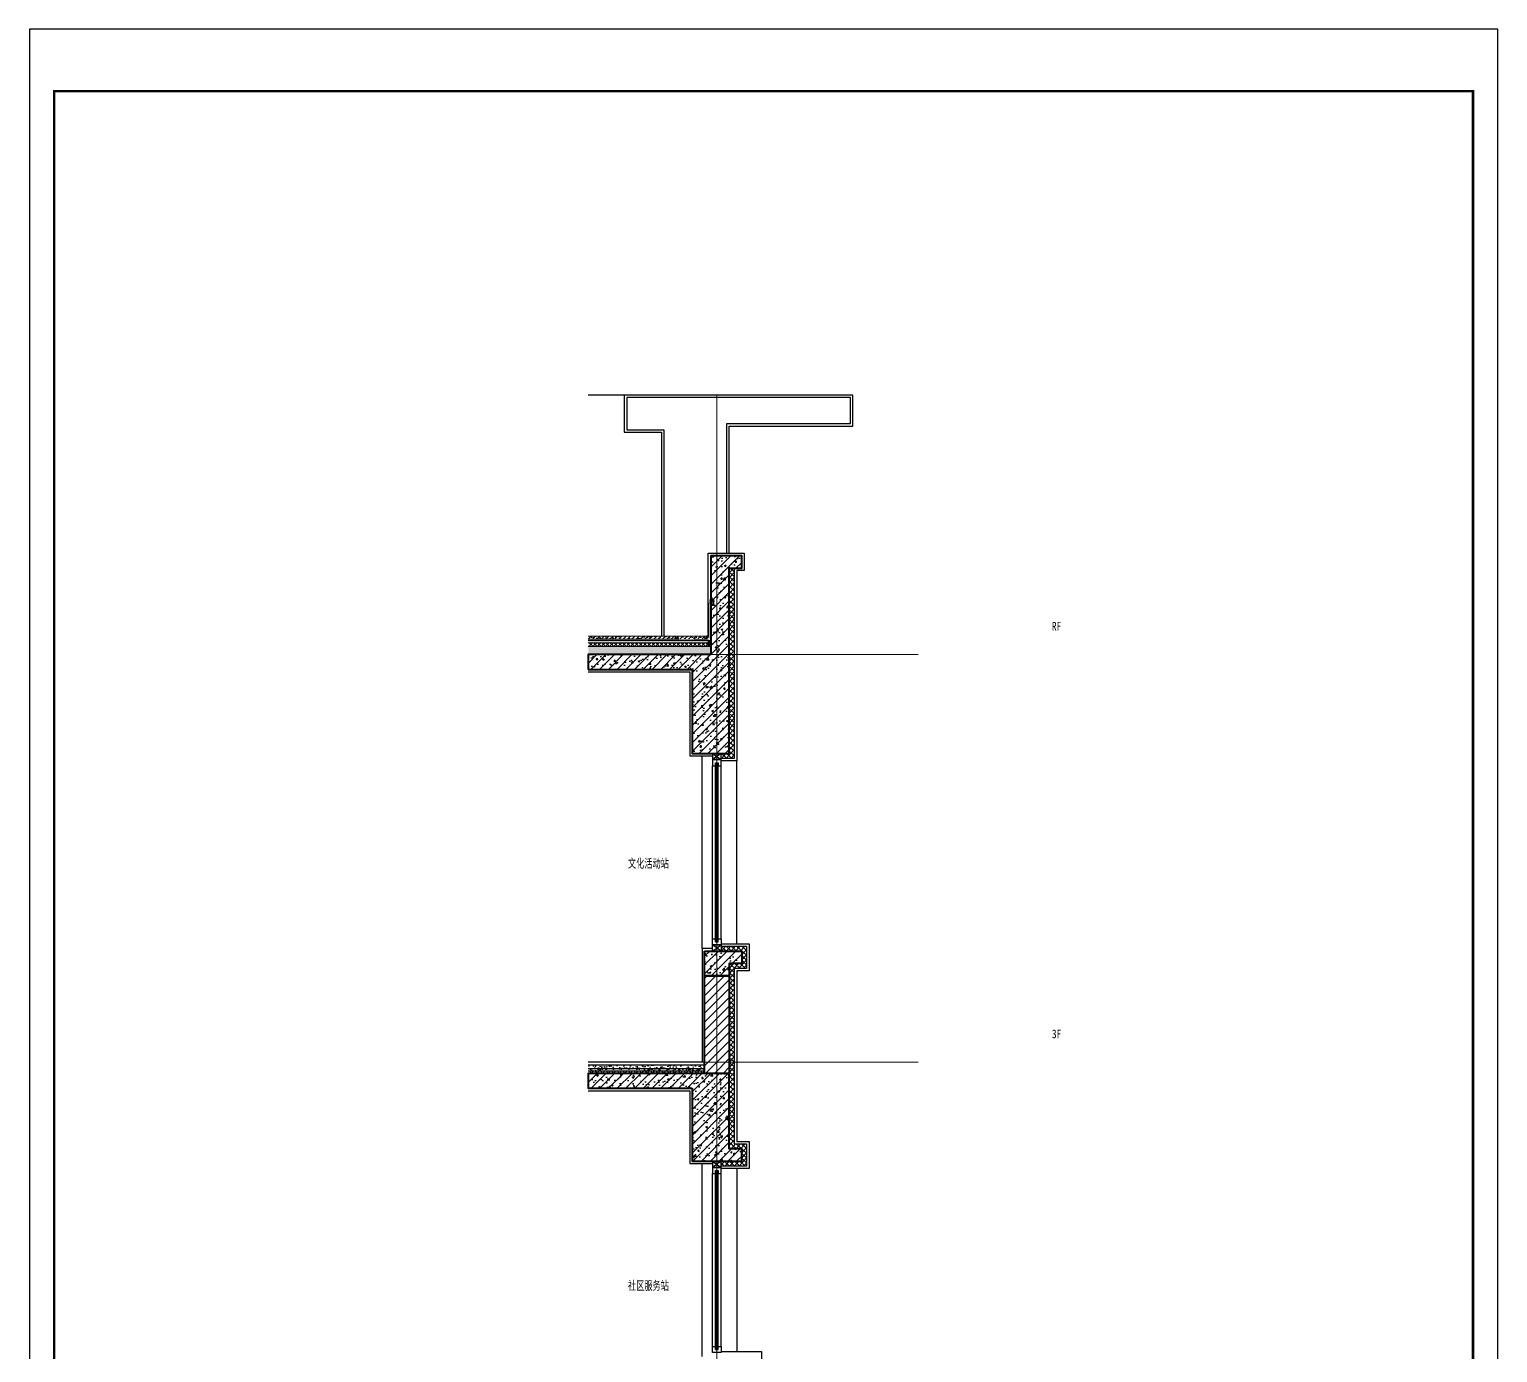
# Model space of a CAD drawing. Extents: x 1188826 to 1909461, y 608442 to 1651179.
# Drawn here: x 1329296 to 1341176, y 632441 to 643152 of the extents above; entities that cross this region are included whole.
import ezdxf

# ---------------------------------------------------------------- set-up
doc = ezdxf.new("R2010")
doc.units = 0
doc.header["$LTSCALE"] = 1000
doc.header["$MEASUREMENT"] = 0
for name, pattern in [('ACAD_ISO10W100', [18.5, 12, -3, 0.5, -3]), ('DOTE', [2.42, 2, -0.2, 0.02, -0.2]), ('HIDDEN2', [0.1875, 0.125, -0.0625])]:
    doc.linetypes.add(name, pattern=pattern)
for name, color, linetype, lineweight in [('3-大样填充', 8, 'Continuous', 5), ('DOTE', 19, 'DOTE', 9), ('PUB_HATCH', 8, 'Continuous', 9), ('WALL', 9, 'Continuous', 40), ('粉刷', 37, 'Continuous', 9)]:
    doc.layers.add(name, color=color, linetype=linetype, lineweight=lineweight)
for name, color, linetype in [('A-HATH(填充)', 8, 'Continuous'), ('A-LM-W(窗框)', 146, 'Continuous'), ('A-TEXT(房间)', 243, 'Continuous'), ('A-WA-I(保温层)', 40, 'Continuous'), ('A-WA-M(面层)', 43, 'Continuous'), ('PUB_TEXT', 4, 'Continuous'), ('图框', 140, 'Continuous'), ('立面-2', 45, 'Continuous'), ('辅助线', 251, 'Continuous'), ('防水层', 192, 'Continuous')]:
    doc.layers.add(name, color=color, linetype=linetype)
doc.styles.add('TXT', font='simplex.shx', dxfattribs={"width": 0.8, "bigfont": 'hztxt.shx'})
doc.styles.add('黑体', font='simhei.ttf')
pattern_1 = [(47.8624052, (35376.474, 1), (-20.97382044, 18.97631373), []), (137.8624052, (35376.474, 1), (-18.97631373, -20.97382044), [])]

msp = doc.modelspace()

# ---------------------------------------------------------------- hatches: boundary and pattern name
at = {"layer": '3-大样填充'}
h = msp.add_hatch(dxfattribs=at)
h.set_pattern_fill('粉刷', color=256, scale=10)
h.set_pattern_definition([(37.5, (60758.365, 1171623.02), (-1.25986716, 38.5364754), [0, -30.4, 0, -34, 0, -32.5]), (7.5, (60758.365, 1171623.02), (35.3955341, 56.4429213), [0, -16.4, 0, -27.4, 0, -10.5]), (327.5, (60733.765, 1171623.02), (62.2828372, 0.1131811), [0, -10, 0, -36, 0, -47]), (317.5, (60733.765, 1171623.02), (60.122532, 17.5535113), [0, -5, 0, -23.6, 0, -27])])
h.paths.add_polyline_path([(1334759, 634721), (1334759, 634741), (1333817, 634741), (1333817, 634721)])
h = msp.add_hatch(dxfattribs=at)
h.set_pattern_fill('ANSI37,_O', color=256, scale=20)
h.set_pattern_definition([(45, (60758.365, 1171633.02), (-22.4506403, 22.4506403), []), (135, (60758.365, 1171633.02), (-22.4506403, -22.4506403), [])])
h.paths.add_polyline_path([(1334759, 634701), (1334759, 634721), (1333817, 634721), (1333817, 634701)])
at = {"layer": 'A-HATH(填充)'}
h = msp.add_hatch(dxfattribs=at)
h.set_pattern_fill('钢筋混凝土', color=256, scale=20, style=0)
h.set_pattern_definition([(45, (22281.236, 9195.664), (-35.355339, 35.355339), []), (50, (22281.24, 9195.66), (143.4520365, -12.550427), [15, -165]), (355, (22281.24, 9195.66), (-27.750267, 150.438427), [12, -132]), (100.4514, (22293.19, 9194.62), (115.701876, 137.887908), [12.748038, -140.228422]), (46.1842, (22281.24, 9235.66), (213.44821, -33.103803), [22.5, -247.5]), (96.6356, (22299.02, 9232.9), (186.93254, 194.823574), [19.122058, -210.3426]), (351.1842, (22281.24, 9235.66), (186.93239, 194.82372), [18, -198]), (21, (22301.24, 9225.66), (119.38141, -80.523778), [15, -165]), (326, (22301.24, 9225.66), (48.663066, 145.030009), [12, -132]), (71.4514, (22311.18, 9218.95), (168.044526, 64.5061), [12.748038, -140.228422]), (37.5, (22281.236, 9195.664), (2.431971, 66.5787708), [0, -130.4, 0, -134, 0, -132.5]), (7.5, (22281.236, 9195.664), (52.6139075, 78.8823424), [0, -76.4, 0, -127.4, 0, -50.5]), (327.5, (22236.636, 9195.664), (106.7644872, -4.5109743), [0, -50, 0, -156, 0, -207]), (317.5, (22216.64, 9195.66), (116.637234, 20.0209965), [0, -65, 0, -103.6, 0, -147])])
h.paths.add_polyline_path([(1333817, 637971), (1334659, 637971), (1334659, 637291), (1334959, 637291), (1334959, 638791), (1335059, 638791), (1335059, 638891), (1334809, 638891), (1334809, 638091), (1333817, 638091)])
h = msp.add_hatch(dxfattribs=at)
h.set_pattern_fill('钢筋混凝土', color=256, scale=20, style=0)
h.set_pattern_definition([(45, (52530.59, -5e-07), (-35.355339, 35.355339), []), (50, (52530.59, -5e-07), (143.452037, -12.550427), [15, -165]), (355, (52530.59, -5e-07), (-27.750267, 150.438427), [12, -132]), (100.4514, (52542.55, -1.05), (115.701876, 137.887908), [12.748038, -140.228422]), (46.1842, (52530.6, 40), (213.44821, -33.103803), [22.5, -247.5]), (96.6356, (52548.38, 37.24), (186.93254, 194.823574), [19.122058, -210.3426]), (351.1842, (52530.6, 40), (186.93239, 194.82372), [18, -198]), (21, (52550.59, 30), (119.38141, -80.523778), [15, -165]), (326, (52550.59, 30), (48.663066, 145.030009), [12, -132]), (71.4514, (52560.54, 23.29), (168.044526, 64.5061), [12.748038, -140.228422]), (37.5, (52530.59, -5e-07), (2.431971, 66.5787708), [0, -130.4, 0, -134, 0, -132.5]), (7.5, (52530.59, -5e-07), (52.6139075, 78.8823424), [0, -76.4, 0, -127.4, 0, -50.5]), (327.5, (52485.99, -5e-07), (106.7644872, -4.5109743), [0, -50, 0, -156, 0, -207]), (317.5, (52465.99, -5e-07), (116.637234, 20.0209965), [0, -65, 0, -103.6, 0, -147])])
h.paths.add_polyline_path([(1334759, 635691), (1335059, 635691), (1335059, 635591), (1334959, 635591), (1334959, 635491), (1334759, 635491)])
h = msp.add_hatch(dxfattribs=at)
h.set_pattern_fill('钢筋混凝土', color=256, scale=20, style=0)
h.set_pattern_definition([(45, (35356.5, 0), (-35.355339, 35.355339), []), (50, (35356.5, 0), (143.452037, -12.550427), [15, -165]), (355, (35356.5, 0), (-27.750267, 150.438427), [12, -132]), (100.4514, (35368.45, -1.05), (115.701876, 137.887908), [12.748038, -140.228422]), (46.1842, (35356.5, 40), (213.44821, -33.103803), [22.5, -247.5]), (96.6356, (35374.29, 37.24), (186.93254, 194.823574), [19.122058, -210.3426]), (351.1842, (35356.5, 40), (186.93239, 194.82372), [18, -198]), (21, (35376.5, 30), (119.38141, -80.523778), [15, -165]), (326, (35376.5, 30), (48.663066, 145.030009), [12, -132]), (71.4514, (35386.45, 23.29), (168.044526, 64.5061), [12.748038, -140.228422]), (37.5, (35356.5, 0), (2.431971, 66.5787708), [0, -130.4, 0, -134, 0, -132.5]), (7.5, (35356.5, 0), (52.6139075, 78.8823424), [0, -76.4, 0, -127.4, 0, -50.5]), (327.5, (35311.9, 0), (106.7644872, -4.5109743), [0, -50, 0, -156, 0, -207]), (317.5, (35291.9, 0), (116.637234, 20.0209965), [0, -65, 0, -103.6, 0, -147])])
h.paths.add_polyline_path([(1334659, 634581), (1334659, 633991), (1335059, 633991), (1335059, 634091), (1334959, 634091), (1334959, 634701), (1333817, 634701), (1333817, 634581)])
at = {"layer": 'PUB_HATCH'}
h = msp.add_hatch(dxfattribs=at)
h.set_pattern_fill('多孔材料', color=256, scale=10, angle=2.8624, style=0)
h.set_pattern_definition(pattern_1)
h.paths.add_polyline_path([(1334999, 638791), (1334959, 638791), (1334959, 637291), (1334894, 637291), (1334894, 637251), (1334999, 637251)])
h = msp.add_hatch(dxfattribs=at)
h.set_pattern_fill('钢筋混凝土', color=256, scale=10, style=0)
h.set_pattern_definition([(45, (-3416.406, 14948.714), (-17.67766953, 17.67766953), []), (50, (-3416.406, 14948.714), (71.7260183, -6.2752135), [7.5, -82.5]), (355, (-3416.406, 14948.714), (-13.8751334, 75.2192134), [6, -66]), (100.4514, (-3410.43, 14948.19), (57.8509382, 68.9439542), [6.374019, -70.1142112]), (46.1842, (-3416.41, 14968.71), (106.724105, -16.5519014), [11.25, -123.75]), (96.6356, (-3407.51, 14967.33), (93.4662706, 97.411787), [9.561029, -105.1713]), (351.1842, (-3416.41, 14968.71), (93.4661945, 97.41186), [9, -99]), (21, (-3406.406, 14963.714), (59.6907052, -40.261889), [7.5, -82.5]), (326, (-3406.406, 14963.714), (24.3315332, 72.5150045), [6, -66]), (71.4514, (-3401.43, 14960.36), (84.022263, 32.2530497), [6.374019, -70.1142112]), (37.5, (-3416.406, 14948.714), (1.21598553, 33.2893854), [0, -65.2, 0, -67, 0, -66.25]), (7.5, (-3416.406, 14948.714), (26.30695374, 39.4411712), [0, -38.2, 0, -63.7, 0, -25.25]), (327.5, (-3438.706, 14948.714), (53.3822436, -2.25548717), [0, -25, 0, -78, 0, -103.5]), (317.5, (-3448.706, 14948.714), (58.318617, 10.0104982), [0, -32.5, 0, -51.8, 0, -73.5])])
edge = h.paths.add_edge_path()
edge.add_line((1333817, 638241), (1333817, 638216))
edge.add_line((1333817, 638216), (1334665, 638216))
edge.add_line((1334665, 638216), (1334667, 638219))
edge.add_line((1334667, 638219), (1334769, 638218))
edge.add_arc((1334769, 638240), 22, 270.5308, 361.598)
edge.add_line((1334791, 638241), (1334791, 638261))
edge.add_line((1334791, 638261), (1334789, 638261))
edge.add_arc((1334769, 638261), 20, -90.0001, 0, ccw=False)
edge.add_line((1334769, 638241), (1333817, 638241))
h = msp.add_hatch(dxfattribs=at)
h.set_pattern_fill('AR-SAND', color=256, scale=5, style=0)
h.set_pattern_definition([(37.5, (35506.499, 0), (-0.400007824, 12.23533093), [0, -9.652, 0, -10.795, 0, -10.31875]), (7.5, (35506.499, 0), (11.23808208, 17.92062751), [0, -5.207, 0, -8.6995, 0, -3.33375]), (327.5, (35498.688, 0), (19.774809256, 0.03592962), [0, -3.175, 0, -11.43, 0, -14.9225]), (317.5, (35498.688, 0), (19.08891131, 5.57323308), [0, -1.5875, 0, -7.493, 0, -8.5725])])
h.paths.add_polyline_path([(1333817, 638216), (1333817, 638206), (1334789, 638206), (1334789, 638216)])
h = msp.add_hatch(dxfattribs=at)
h.set_pattern_fill('AR-SAND', color=256, scale=5, style=0)
h.set_pattern_definition([(37.5, (-139308.702, -27927.669), (-0.400007824, 12.235330933), [0, -9.652, 0, -10.795, 0, -10.31875]), (7.5, (-139308.702, -27927.669), (11.23808208, 17.92062751), [0, -5.207, 0, -8.6995, 0, -3.33375]), (327.5, (-139316.513, -27927.669), (19.774809256, 0.03592962), [0, -3.175, 0, -11.43, 0, -14.9225]), (317.5, (-139316.513, -27927.669), (19.08891131, 5.57323308), [0, -1.5875, 0, -7.493, 0, -8.5725])])
h.paths.add_polyline_path([(1333817, 638206), (1333817, 638186), (1334787, 638187), (1334787, 638207), (1334598, 638206)])
h = msp.add_hatch(dxfattribs=at)
h.set_pattern_fill('ANSI37', color=256, scale=5, style=0)
h.set_pattern_definition([(135, (618509.858, 2670226.4505), (5.612660076, 5.612660076), []), (45, (618509.858, 2670226.4505), (5.612660076, -5.612660076), [])])
h.paths.add_polyline_path([(1334809, 638206), (1334789, 638206), (1334789, 638156), (1334809, 638156)])
h = msp.add_hatch(dxfattribs=at)
h.set_pattern_fill('ANSI37', color=256, scale=15, style=0)
h.set_pattern_definition([(45, (-3416.406, 14948.714), (-16.83798023, 16.83798023), []), (135, (-3416.406, 14948.714), (-16.83798023, -16.83798023), [])])
h.paths.add_polyline_path([(1333817, 638186), (1333817, 638156), (1334789, 638156), (1334789, 638186)])
h = msp.add_hatch(dxfattribs=at)
h.set_pattern_fill('加气混凝土', color=256, scale=7.5, style=0)
h.set_pattern_definition([(0, (-3389.86, 14921.26), (45, 90), [0, -90]), (0, (-3442.51, 14909.11), (45, 90), [0, -90]), (0, (-3413.26, 14908.21), (45, 90), [0, -90]), (0, (-3381.31, 14934.76), (45, 90), [0, -90]), (0, (-3418.66, 14903.71), (45, 90), [0, -90]), (0, (-3372.31, 14991.46), (45, 90), [0, -90]), (0, (-3399.76, 14984.26), (45, 90), [0, -90]), (0, (-3385.36, 14973.01), (45, 90), [0, -90]), (0, (-3458.71, 14971.21), (45, 90), [0, -90]), (0, (-3414.61, 14967.16), (45, 90), [0, -90]), (0, (-3431.71, 14944.21), (45, 90), [0, -90]), (0, (-3430.81, 14910.46), (45, 90), [0, -90]), (0, (-3397.06, 14906.86), (45, 90), [0, -90]), (0, (-3372.31, 14946.46), (45, 90), [0, -90]), (0, (-3456.46, 14932.51), (45, 90), [0, -90]), (0, (-3448.81, 14947.81), (45, 90), [0, -90]), (0, (-3413.71, 14941.51), (45, 90), [0, -90]), (0, (-3426.31, 14928.46), (45, 90), [0, -90]), (0, (-3433.51, 14958.16), (45, 90), [0, -90]), (0, (-3422.26, 14991.91), (45, 90), [0, -90]), (0, (-3452.86, 14913.61), (45, 90), [0, -90]), (0, (-3403.36, 14973.46), (45, 90), [0, -90]), (0, (-3445.21, 14974.81), (45, 90), [0, -90]), (0, (-3452.41, 14986.51), (45, 90), [0, -90]), (130.601294, (-3377.8347, 14963.2854), (-224.999997515, 270.00000118), [3.951233, -1655.56665]), (18.4349488, (-3384.263, 14965), (224.99999917, 89.99999934), [4.065786, -565.144185]), (90, (-3384.263, 14961.143), (45, 90), [3.8571426, -176.1428475]), (161.565051, (-3380.406, 14959.857), (-225.00000113, 89.99999329), [4.065786, -565.144185]), (53.1301023, (-3380.406, 14959.857), (45.00000009, 89.99999996), [4.2857145, -445.714275]), (135, (-3376.978, 14914), (-45.00000544, 89.9999939), [3.636549, -250.92189]), (45, (-3382.12, 14914), (44.9999997, 89.99999964), [3.636549, -250.92189]), (135, (-3379.55, 14911.428), (-45.00000544, 89.9999939), [3.636549, -250.92189]), (45, (-3379.55, 14911.428), (44.9999997, 89.99999964), [3.636549, -250.92189]), (116.565051, (-3420.26, 14974.43), (-8e-06, 179.999995), [4.791574, -95.831475]), (180, (-3422.41, 14978.71), (-45, 90), [5.1428574, -84.8571375]), (63.434949, (-3429.69, 14974.43), (4e-07, 179.999999), [4.791574, -95.831475]), (116.565051, (-3427.55, 14970.14), (-8e-06, 179.999995), [4.791574, -95.831475]), (0, (-3427.55, 14970.14), (45, 90), [5.1428574, -84.8571375]), (63.434949, (-3422.41, 14970.14), (4e-07, 179.999999), [4.791574, -95.831475]), (107.102728, (-3386.406, 14943.9997), (-134.999994839, 450.000000726), [5.829202, -2442.435375]), (143.972626, (-3388.1204, 14949.571), (-854.99998916, 629.999999287), [5.829202, -1218.303]), (180, (-3392.835, 14953), (-45, 90), [5.5714284, -84.428565]), (36.0273733, (-3403.1204, 14949.571), (854.999993681, 629.999993208), [5.829202, -1218.303]), (71.5650511, (-3404.835, 14944.428), (135.00000069, 449.99999923), [5.4210474, -563.78892]), (107.102728, (-3403.1204, 14938.8568), (-134.999994839, 450.000000726), [5.829202, -2442.435375]), (143.972626, (-3398.406, 14935.428), (-854.99998916, 629.999999287), [5.829202, -1218.303]), (0, (-3398.41, 14935.43), (45, 90), [5.5714284, -84.428565]), (36.0273733, (-3392.8347, 14935.428), (854.999993681, 629.999993208), [5.829202, -1218.303]), (71.5650511, (-3388.12, 14938.857), (135.00000069, 449.99999923), [5.4210474, -563.78892]), (150.255118, (-3385.549, 14986), (-135.00000032, 89.999998885), [3.455253, -722.14794]), (90, (-3388.55, 14984.285), (45, 90), [3.4285716, -176.5714125]), (29.7448813, (-3388.549, 14984.285), (135.00000008, 89.99999958), [3.455253, -722.14794]), (116.565051, (-3406.55, 14922.14), (-8e-06, 179.999995), [4.791574, -95.831475]), (168.690067, (-3408.692, 14926.428), (-405.0000003, 89.99999774), [4.370588, -913.452825]), (41.1859251, (-3416.406, 14924.2854), (1124.999993184, 989.999991343), [4.5557766, -1908.8703]), (90, (-3416.406, 14920), (45, 90), [4.2857145, -175.714275]), (138.814074, (-3412.9775, 14916.9997), (-1124.999980004, 990.000006305), [4.5557766, -1908.8703]), (16.6992442, (-3412.9775, 14916.9997), (1484.999988827, 449.999995287), [4.4744175, -1874.780625]), (60.9453959, (-3408.692, 14918.2854), (44.99999988, 89.999999204), [4.412413, -1848.800925]), (109.983106, (-3444.2632, 14959.8568), (-225.000000847, 629.999998333), [5.0163003, -2101.829625]), (155.556045, (-3445.9775, 14964.571), (-585.00000223, 269.99999439), [5.178448, -2169.769725]), (24.4439547, (-3455.406, 14964.571), (585.000000292, 269.999998701), [5.178448, -2169.769725]), (70.0168934, (-3457.1204, 14959.8568), (225.000000678, 629.999998437), [5.0163003, -2101.829625]), (109.983106, (-3455.406, 14955.1425), (-225.000000847, 629.999998333), [5.0163003, -2101.829625]), (160.016893, (-3450.692, 14953.428), (-225.000000132, 89.9999959), [5.0163003, -1048.406625]), (19.9831065, (-3450.692, 14953.428), (224.999998765, 89.999999857), [5.0163003, -1048.406625]), (70.0168934, (-3445.9775, 14955.1425), (225.000000678, 629.999998437), [5.0163003, -2101.829625]), (122.005383, (-3410.835, 14951.714), (-45.00000604, 89.999995406), [4.043135, -845.0151]), (18.4349488, (-3416.835, 14953.857), (224.99999917, 89.99999934), [4.065786, -565.144185]), (90, (-3416.835, 14950), (45, 90), [3.8571426, -176.1428475]), (161.565051, (-3412.978, 14948.714), (-225.00000113, 89.99999329), [4.065786, -565.144185]), (54.4623222, (-3412.9775, 14948.714), (314.999999544, 449.999999326), [3.6867105, -1544.731725]), (116.565051, (-3436.98, 14929.86), (-8e-06, 179.999995), [4.791574, -95.831475]), (180, (-3439.12, 14934.14), (-45, 90), [4.7142855, -85.28571]), (59.0362434, (-3446.406, 14929.857), (45.000000146, 89.999999563), [4.997959, -1044.5733]), (120.963756, (-3443.835, 14925.571), (-45.00000615, 89.999995867), [4.997959, -1044.5733]), (0, (-3443.835, 14925.57), (45, 90), [4.7142855, -85.28571]), (63.434949, (-3439.12, 14925.57), (4e-07, 179.999999), [4.791574, -95.831475])])
h.paths.add_polyline_path([(1333817, 638156), (1333817, 638091), (1334809, 638091), (1334809, 638156)])
h = msp.add_hatch(dxfattribs=at)
h.set_pattern_fill('多孔材料', color=256, scale=10, angle=2.8624, style=0)
h.set_pattern_definition(pattern_1)
h.paths.add_polyline_path([(1335099, 635731), (1334894, 635731), (1334894, 635691), (1335059, 635691), (1335059, 635591), (1334959, 635591), (1334959, 635491), (1334959, 634091), (1335059, 634091), (1335059, 633991), (1334894, 633991), (1334894, 633951), (1335099, 633951), (1335099, 634131), (1334999, 634131), (1334999, 635551), (1335099, 635551)])
h = msp.add_hatch(dxfattribs=at)
h.set_pattern_fill('普通砖', color=256, scale=20, style=0)
h.set_pattern_definition([(45, (22131.236, 9231.566), (-35.3553532, 35.3553532), [])])
h.paths.add_polyline_path([(1334759, 635491), (1334959, 635491), (1334959, 634701), (1334759, 634701)])
at = {"layer": 'PUB_HATCH', "linetype": 'Continuous'}
h = msp.add_hatch(dxfattribs=at)
h.set_pattern_fill('混凝土', color=256, scale=10, style=0)
h.set_pattern_definition([(50, (944723.71, 261183.11), (71.726018, -6.2752135), [7.5, -82.5]), (355, (944723.71, 261183.11), (-13.875133, 75.219213), [6, -66]), (100.4514, (944729.69, 261182.59), (57.850938, 68.943954), [6.374019, -70.114211]), (46.1842, (944723.71, 261203.11), (106.724105, -16.551901), [11.25, -123.75]), (96.6356, (944732.6, 261201.73), (93.46627, 97.411787), [9.561029, -105.1713]), (351.1842, (944723.71, 261203.11), (93.466195, 97.41186), [9, -99]), (21, (944733.71, 261198.11), (59.690705, -40.261889), [7.5, -82.5]), (326, (944733.71, 261198.11), (24.331533, 72.515005), [6, -66]), (71.4514, (944738.684, 261194.756), (84.022263, 32.25305), [6.374019, -70.114211]), (37.5, (944723.71, 261183.11), (1.2159855, 33.2893854), [0, -65.2, 0, -67, 0, -66.25]), (7.5, (944723.71, 261183.11), (26.3069537, 39.4411712), [0, -38.2, 0, -63.7, 0, -25.25]), (327.5, (944701.41, 261183.11), (53.3822436, -2.2554872), [0, -25, 0, -78, 0, -103.5]), (317.5, (944691.41, 261183.11), (58.318617, 10.0104982), [0, -32.5, 0, -51.8, 0, -73.5])])
h.paths.add_polyline_path([(1334759, 634741), (1334759, 634771), (1333817, 634771), (1333817, 634741)])

# ---------------------------------------------------------------- linework, layer by layer
at = {"layer": 'A-LM-W(窗框)'}
for p, q in [((1334824, 637291), (1334894, 637241)), ((1334894, 637291), (1334824, 637241)), ((1334824, 635791), (1334824, 637191)), ((1334848, 635766, 0), (1334848, 637191, 0)), ((1334854, 635766, 0), (1334854, 637191, 0)), ((1334864, 635766, 0), (1334864, 637191, 0)), ((1334870, 635766, 0), (1334870, 637191, 0)), ((1334894, 635791), (1334894, 637191)), ((1334824, 635691), (1334894, 635741)), ((1334894, 635691), (1334824, 635741)), ((1334824, 633991), (1334894, 633941)), ((1334894, 633991), (1334824, 633941)), ((1334824, 632491), (1334824, 633891)), ((1334848, 632466, 0), (1334848, 633891, 0)), ((1334854, 632466, 0), (1334854, 633891, 0)), ((1334864, 632466, 0), (1334864, 633891, 0)), ((1334870, 632466, 0), (1334870, 633891, 0)), ((1334894, 632491), (1334894, 633891))]:
    msp.add_line(p, q, dxfattribs=at)
for points in [[(1334894, 637291), (1334824, 637291), (1334824, 637241), (1334894, 637241), (1334894, 637291)], [(1334894, 635691), (1334824, 635691), (1334824, 635741), (1334894, 635741), (1334894, 635691)], [(1334894, 633991), (1334824, 633991), (1334824, 633941), (1334894, 633941), (1334894, 633991)]]:
    msp.add_lwpolyline(points, dxfattribs=at)
at = {"layer": 'A-LM-W(窗框)', "elevation": 0}
for points in [[(1334894, 637191), (1334894, 637241), (1334824, 637241), (1334824, 637191), (1334848, 637191), (1334848, 637216), (1334854, 637216), (1334854, 637191), (1334864, 637191), (1334864, 637216), (1334870, 637216), (1334870, 637191)], [(1334894, 635791), (1334894, 635741), (1334824, 635741), (1334824, 635791), (1334848, 635791), (1334848, 635766), (1334854, 635766), (1334854, 635791), (1334864, 635791), (1334864, 635766), (1334870, 635766), (1334870, 635791)], [(1334894, 633891), (1334894, 633941), (1334824, 633941), (1334824, 633891), (1334848, 633891), (1334848, 633916), (1334854, 633916), (1334854, 633891), (1334864, 633891), (1334864, 633916), (1334870, 633916), (1334870, 633891)], [(1334894, 632491), (1334894, 632441), (1334824, 632441), (1334824, 632491), (1334848, 632491), (1334848, 632466), (1334854, 632466), (1334854, 632491), (1334864, 632491), (1334864, 632466), (1334870, 632466), (1334870, 632491)]]:
    msp.add_lwpolyline(points, close=True, dxfattribs=at)
at = {"layer": 'A-WA-I(保温层)'}
for points in [[(1334999, 638791), (1334999, 637251), (1334894, 637251)], [(1334894, 635731), (1335099, 635731), (1335099, 635551), (1334999, 635551), (1334999, 634131), (1335099, 634131), (1335099, 633951), (1334894, 633951)]]:
    msp.add_lwpolyline(points, dxfattribs=at)
at = {"layer": 'A-WA-M(面层)'}
for p, q in [((1333817, 634741, 0), (1334759, 634741, 0)), ((1333817, 634721, 0), (1334759, 634721, 0)), ((1333817, 634701, 0), (1334759, 634701, 0))]:
    msp.add_line(p, q, dxfattribs=at)
for points in [[(1334789, 638261), (1334789, 638911), (1335079, 638911), (1335079, 638871), (1335079, 638871), (1335079, 638771), (1335019, 638771), (1335019, 637231), (1334894, 637231)], [(1333817, 637951), (1334639, 637951), (1334639, 637271), (1334824, 637271)], [(1334824, 635711), (1334739, 635711), (1334739, 634791), (1333817, 634791)], [(1334894, 635751), (1335119, 635751), (1335119, 635531), (1335019, 635531), (1335019, 634151), (1335119, 634151), (1335119, 633931), (1334894, 633931)], [(1333817, 634771), (1334759, 634771)], [(1333817, 634561), (1334639, 634561), (1334639, 633971), (1334824, 633971)], [(1334894, 632451), (1335219, 632451), (1335219, 632331), (1335219, 632331), (1335219, 632231), (1335119, 632231), (1335119, 631131), (1335019, 631131), (1335019, 630151), (1335119, 630151), (1335119, 629931), (1334894, 629931)]]:
    msp.add_lwpolyline(points, dxfattribs=at)
at = {"layer": 'DOTE', "linetype": 'ACAD_ISO10W100', "ltscale": 100}
for p, q in [((1334859, 640191), (1334859, 626691)), ((1333817, 638091), (1336486, 638091)), ((1333817, 634791), (1336486, 634791))]:
    msp.add_line(p, q, dxfattribs=at)
at = {"layer": 'WALL'}
for points in [[(1333817, 637971), (1334659, 637971), (1334659, 637291), (1334959, 637291), (1334959, 638791), (1335059, 638791), (1335059, 638891), (1335059, 638891), (1335059, 638891), (1334809, 638891), (1334809, 638091), (1333817, 638091), (1333817, 637971)], [(1334659, 634581), (1334659, 633991), (1335059, 633991), (1335059, 634091), (1334959, 634091), (1334959, 634701), (1333817, 634701), (1333817, 634581), (1334659, 634581)]]:
    msp.add_lwpolyline(points, dxfattribs=at)
at = {"layer": 'WALL', "elevation": 0}
msp.add_lwpolyline([(1334809, 638541), (1334829, 638541), (1334829, 638491), (1334809, 638491)], dxfattribs=at)
at = {"layer": 'WALL'}
for points in [[(1334759, 635691), (1335059, 635691), (1335059, 635591), (1334959, 635591), (1334959, 635491), (1334759, 635491)], [(1334759, 635491), (1334959, 635491), (1334959, 634701), (1334759, 634701)]]:
    msp.add_lwpolyline(points, close=True, dxfattribs=at)
at = {"layer": '图框'}
msp.add_lwpolyline([(1329296, 643152), (1329296, 622132), (1341176, 622132), (1341176, 643152)], close=True, dxfattribs=at)
at = {"layer": '图框', "const_width": 20}
msp.add_lwpolyline([(1329496, 642652), (1329496, 622332), (1340976, 622332), (1340976, 642652)], close=True, dxfattribs=at)
at = {"layer": '立面-2', "color": 36}
for points in [[(1334109, 640191), (1333817, 640191)], [(1334959, 638911), (1334959, 639941), (1335959, 639941), (1335959, 640191), (1334109, 640191), (1334109, 639891), (1334409, 639891), (1334409, 638241)], [(1334939, 638911), (1334939, 639961), (1335939, 639961), (1335939, 640171), (1334129, 640171), (1334129, 639911), (1334429, 639911), (1334429, 638241)]]:
    msp.add_lwpolyline(points, dxfattribs=at)
at = {"layer": '粉刷', "linetype": 'ByBlock'}
for p, q in [((1333817, 638216), (1334550, 638216, 0)), ((1333817, 638206), (1334809, 638206, 0)), ((1334789, 638206, 0), (1334789, 638156, 0)), ((1333817, 638186), (1334789, 638186, 0)), ((1333817, 638156), (1334809, 638156, 0))]:
    msp.add_line(p, q, dxfattribs=at)
at = {"layer": '粉刷', "linetype": 'ByBlock', "elevation": 0}
msp.add_lwpolyline([(1333817, 638241), (1334769, 638241, 0.414214), (1334789, 638261)], format="xyb", dxfattribs=at)
at = {"layer": '辅助线'}
for points in [[(1334739, 635711), (1334739, 637271)], [(1335019, 635751), (1335019, 637231)], [(1334739, 632411), (1334739, 633971)], [(1335019, 633931), (1335019, 632451)]]:
    msp.add_lwpolyline(points, dxfattribs=at)
at = {"layer": '防水层', "linetype": 'HIDDEN2', "ltscale": 0.2, "const_width": 3, "elevation": 0}
for points in [[(1334792, 638505), (1334792, 638240, -0.411584), (1334769, 638217), (1334551, 638215), (1334540, 638208), (1333817, 638208)], [(1334799, 638511), (1334799, 638234, -0.411584), (1334776, 638210), (1334549, 638208)]]:
    msp.add_lwpolyline(points, format="xyb", dxfattribs=at)
for points in [[(1334791, 638504), (1334829, 638541)], [(1334795, 638540), (1334795, 638513)], [(1334795, 638526), (1334836, 638526)]]:
    msp.add_lwpolyline(points, dxfattribs=at)

# ---------------------------------------------------------------- texts
at = {"layer": 'A-TEXT(房间)', "style": '黑体', "width": 0.8}
for s, p in [('RF', (1337569, 638286)), ('3F', (1337569, 634986))]:
    msp.add_text(s, height=70, dxfattribs=at).set_placement(p)
at = {"layer": 'PUB_TEXT', "color": 7, "style": 'TXT', "width": 0.7}
for s, p in [('文化活动站', (1334139, 636359, 0)), ('社区服务站', (1334139, 632942, 0))]:
    msp.add_text(s, height=70, dxfattribs=at).set_placement(p)

doc.saveas('drawing.dxf')
